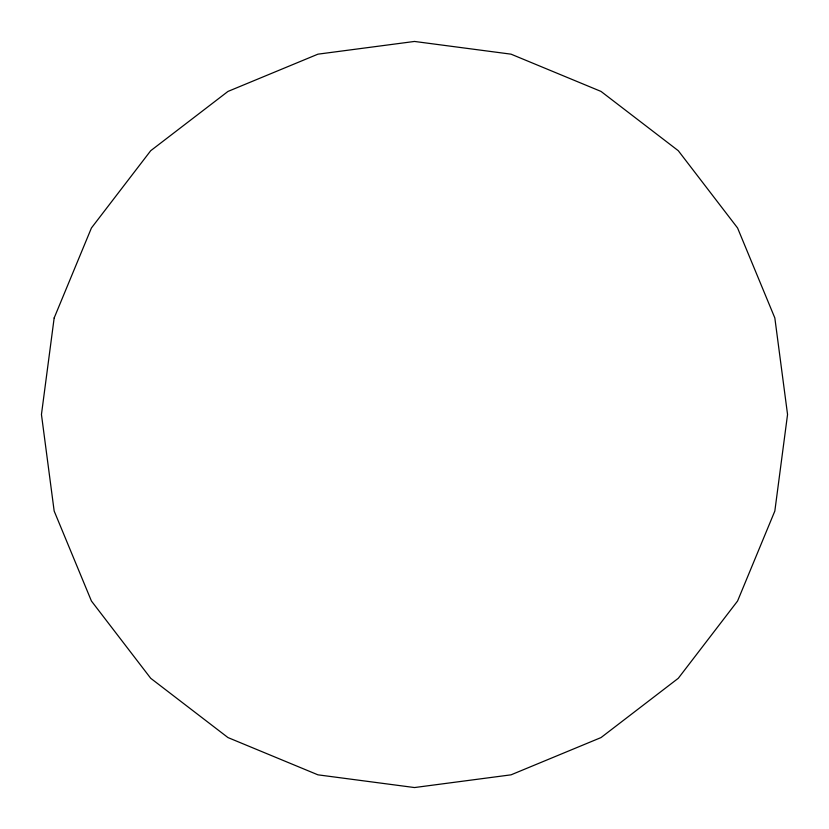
<?xml version="1.0" encoding="UTF-8"?>
<svg xmlns="http://www.w3.org/2000/svg" width="829" height="829" viewBox="0 0 829 829"><rect width="100%" height="100%" fill="white"/><g stroke="black" fill="none" stroke-linecap="round" stroke-linejoin="round"><path stroke-width="1.24" d="M54.165 317.953L41.45 414.5L54.165 511.047L91.428 601.025L150.712 678.288L227.975 737.572L317.953 774.835L414.5 787.55L511.047 774.835L601.025 737.572L678.288 678.288L737.572 601.025L774.835 511.047L787.55 414.5L774.835 317.953L737.572 227.975L678.288 150.712L601.025 91.428L511.047 54.165L414.5 41.45L317.953 54.165L227.975 91.428L150.712 150.712L91.428 227.975L54.165 317.953"/></g></svg>
